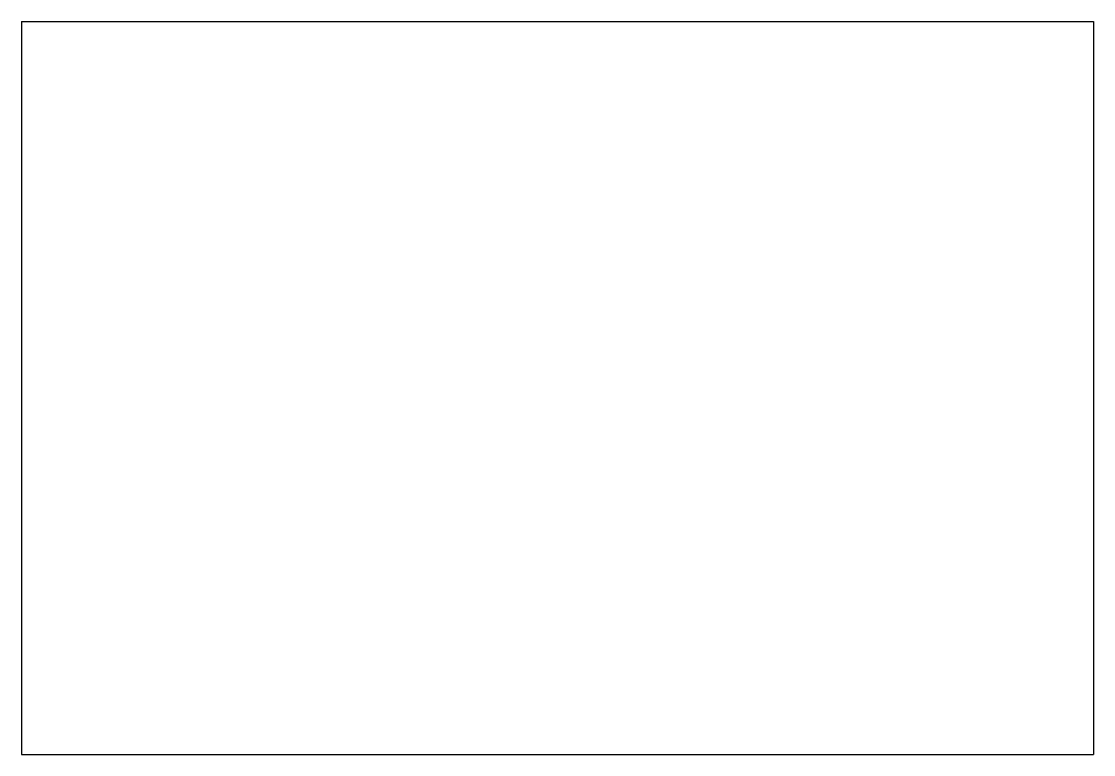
# Model space of a CAD drawing. Extents: x 0 to 241, y -165 to 0.
import ezdxf

# ---------------------------------------------------------------- set-up
doc = ezdxf.new("R2010")
doc.units = 0
doc.layers.add('MODELSKETCH_VISIBLE', color=7, linetype='CONTINUOUS')

msp = doc.modelspace()

# ---------------------------------------------------------------- linework, layer by layer
at = {"layer": 'MODELSKETCH_VISIBLE'}
for p, q in [((0, 0), (241.21, 0)), ((0, 0), (0, -165)), ((241.21, 0), (241.21, -165)), ((0, -165), (241.21, -165))]:
    msp.add_line(p, q, dxfattribs=at)

doc.saveas('drawing.dxf')
